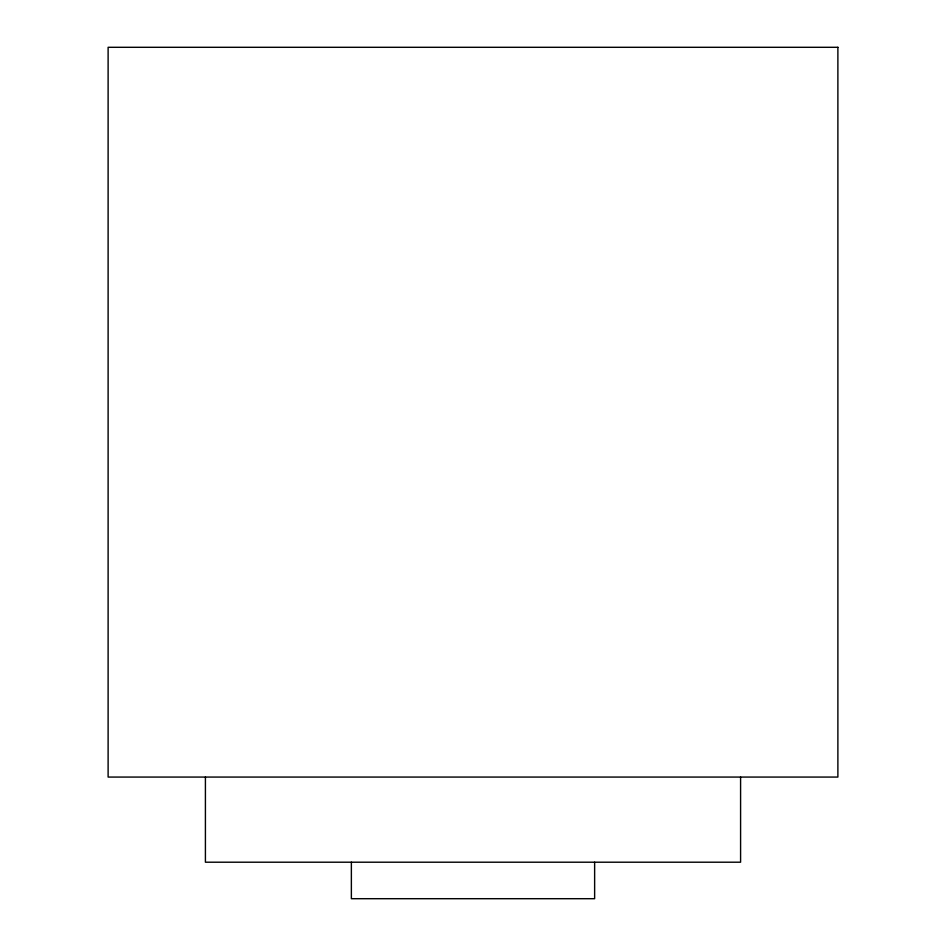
<?xml version="1.0" encoding="UTF-8"?>
<svg xmlns="http://www.w3.org/2000/svg" width="946" height="946" viewBox="0 0 946 946"><rect width="100%" height="100%" fill="white"/><g stroke="black" fill="none" stroke-linecap="round" stroke-linejoin="round"><path stroke-width="1.42" d="M740.588 777.068L740.588 862.208L205.412 862.208L205.412 777.068M594.632 862.208L594.632 898.7L351.368 898.7L351.368 862.208M837.884 47.3L108.116 47.3L108.116 777.068L837.884 777.068L837.884 47.3"/></g></svg>
